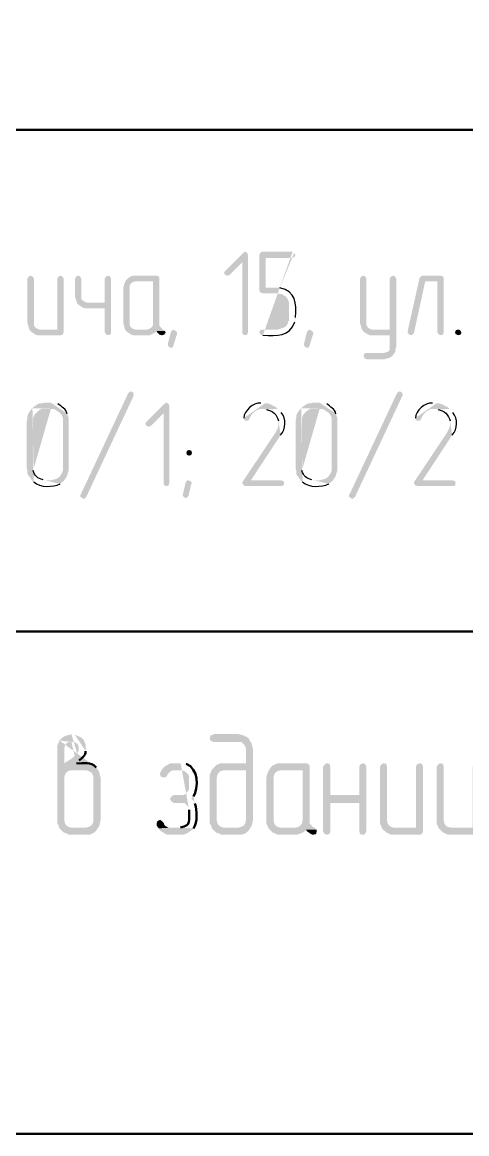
# Model space of a CAD drawing. Header units: millimetres. Extents: x -211 to 10565, y -2293 to 2244.
# Drawn here: x 5374.44 to 5387.71, y 10.02 to 43.22 of the extents above; entities that cross this region are included whole.
import ezdxf

# ---------------------------------------------------------------- set-up
doc = ezdxf.new("R2010")
doc.units = ezdxf.units.MM
doc.layers.add('PDF _Геометрия', color=7, linetype='Continuous')
doc.layers.add('PDF _Сплошная заливка', color=7, linetype='Continuous')

msp = doc.modelspace()

# ---------------------------------------------------------------- hatches: boundary and pattern name
at = {"layer": 'PDF _Сплошная заливка', "transparency": 33554559}
for points in [[(5381.097, 36.366), (5381.033, 36.324), (5380.504, 35.795), (5380.462, 35.732), (5380.504, 35.668), (5380.568, 35.647), (5380.631, 35.668), (5381.012, 36.049), (5381.181, 36.261), (5381.16, 36.324)], [(5381.181, 36.261), (5381.012, 36.049), (5381.012, 33.954), (5381.033, 33.891), (5381.097, 33.869), (5381.16, 33.891), (5381.181, 33.954)], [(5374.706, 35.647), (5374.643, 35.626), (5374.6, 35.562), (5374.6, 34.229), (5374.622, 34.166), (5374.643, 34.081), (5374.664, 34.018), (5374.96, 34.039), (5374.897, 34.06), (5374.833, 34.102), (5374.791, 34.166), (5374.791, 35.562), (5374.749, 35.626)], [(5375.595, 35.647), (5375.531, 35.626), (5375.489, 35.562), (5375.489, 34.039), (5374.96, 34.039), (5374.664, 34.018), (5374.706, 33.975), (5374.833, 33.891), (5374.897, 33.869), (5375.595, 33.869), (5375.658, 33.891), (5375.68, 33.954), (5375.68, 35.562), (5375.637, 35.626)], [(5376.124, 35.647), (5376.06, 35.626), (5376.018, 35.562), (5376.018, 35.033), (5376.039, 34.949), (5376.082, 34.822), (5376.378, 34.843), (5376.314, 34.864), (5376.251, 34.906), (5376.209, 34.949), (5376.209, 35.562), (5376.166, 35.626)], [(5377.013, 35.647), (5376.949, 35.626), (5376.907, 35.562), (5376.907, 34.843), (5376.378, 34.843), (5376.082, 34.822), (5376.124, 34.779), (5376.251, 34.695), (5376.314, 34.674), (5376.907, 34.674), (5376.907, 33.954), (5376.949, 33.891), (5377.013, 33.869), (5377.076, 33.891), (5377.097, 33.954), (5377.097, 35.562), (5377.055, 35.626)], [(5378.452, 35.647), (5377.753, 35.647), (5377.69, 35.626), (5377.563, 35.541), (5377.521, 35.478), (5378.346, 35.478), (5378.346, 34.166), (5378.303, 34.102), (5378.24, 34.06), (5378.177, 34.039), (5377.817, 34.039), (5378.642, 34.039), (5378.557, 34.123), (5378.536, 34.166), (5378.536, 35.583), (5378.515, 35.626)], [(5384.63, 35.647), (5384.567, 35.626), (5384.525, 35.562), (5384.525, 34.229), (5384.546, 34.166), (5384.567, 34.081), (5384.588, 34.039), (5384.884, 34.039), (5384.821, 34.06), (5384.757, 34.102), (5384.715, 34.166), (5384.715, 35.562), (5384.673, 35.626)], [(5385.519, 35.647), (5385.456, 35.626), (5385.413, 35.562), (5385.413, 34.039), (5384.588, 34.039), (5384.63, 33.975), (5384.757, 33.891), (5384.821, 33.869), (5385.413, 33.869), (5385.413, 33.446), (5385.371, 33.383), (5385.308, 33.362), (5385.244, 33.34), (5384.715, 33.34), (5384.652, 33.319), (5384.63, 33.256), (5384.652, 33.192), (5384.715, 33.15), (5385.244, 33.15), (5385.308, 33.171), (5385.392, 33.192), (5385.435, 33.213), (5385.498, 33.256), (5385.583, 33.383), (5385.583, 33.446), (5385.604, 33.51), (5385.604, 35.562), (5385.562, 35.626)], [(5386.937, 35.647), (5386.387, 35.647), (5386.344, 35.626), (5386.302, 35.583), (5385.942, 33.975), (5385.942, 33.954), (5385.985, 33.891), (5386.048, 33.869), (5386.091, 33.891), (5386.133, 33.933), (5386.471, 35.478), (5386.831, 35.478), (5387.022, 35.562), (5387.022, 35.583), (5387, 35.626)], [(5387.022, 35.562), (5386.831, 35.478), (5386.831, 33.954), (5386.873, 33.891), (5386.937, 33.869), (5387, 33.891), (5387.022, 33.954)], [(5377.521, 35.478), (5377.499, 35.435), (5377.478, 35.351), (5377.457, 35.287), (5377.457, 34.229), (5377.478, 34.166), (5377.499, 34.081), (5377.521, 34.018), (5377.563, 33.975), (5377.69, 33.891), (5377.753, 33.869), (5378.261, 33.869), (5378.325, 33.912), (5378.388, 33.933), (5378.452, 33.996), (5378.706, 33.996), (5378.642, 34.039), (5377.817, 34.039), (5377.753, 34.06), (5377.69, 34.102), (5377.648, 34.166), (5377.648, 35.351), (5377.69, 35.414), (5377.753, 35.456), (5377.817, 35.478), (5378.346, 35.478)], [(5378.706, 33.996), (5378.452, 33.996), (5378.473, 33.954), (5378.536, 33.891), (5378.6, 33.869), (5378.621, 33.869), (5378.684, 33.891), (5378.727, 33.954)], [(5379.065, 33.912), (5379.065, 33.954), (5379.023, 33.996), (5378.959, 34.039), (5378.917, 34.018), (5378.875, 33.954), (5378.79, 33.615), (5378.79, 33.573), (5378.811, 33.531), (5378.875, 33.489), (5378.938, 33.51), (5378.959, 33.573)], [(5383.128, 33.912), (5383.128, 33.954), (5383.086, 33.996), (5383.022, 34.039), (5382.98, 34.018), (5382.938, 33.954), (5382.853, 33.615), (5382.853, 33.573), (5382.874, 33.531), (5382.938, 33.489), (5383.001, 33.51), (5383.022, 33.573)], [(5387.466, 34.039), (5387.508, 34.018), (5387.551, 33.954), (5387.529, 33.891), (5387.466, 33.869), (5387.402, 33.891), (5387.381, 33.891), (5387.36, 33.954), (5387.381, 34.018), (5387.445, 34.039)], [(5377.774, 32.071), (5376.357, 29.045), (5376.314, 29.003), (5376.272, 28.981), (5376.209, 29.024), (5376.166, 29.066), (5376.187, 29.108), (5377.605, 32.134), (5377.626, 32.155), (5377.69, 32.198), (5377.753, 32.155), (5377.774, 32.113)], [(5385.794, 32.071), (5384.377, 29.045), (5384.334, 29.003), (5384.292, 28.981), (5384.228, 29.024), (5384.186, 29.066), (5384.207, 29.108), (5385.625, 32.134), (5385.646, 32.155), (5385.71, 32.198), (5385.773, 32.155), (5385.794, 32.113)], [(5378.748, 31.859), (5378.684, 31.817), (5378.155, 31.288), (5378.113, 31.224), (5378.155, 31.161), (5378.219, 31.14), (5378.282, 31.161), (5378.663, 31.542), (5378.833, 31.753), (5378.811, 31.817)], [(5378.833, 31.753), (5378.663, 31.542), (5378.663, 29.447), (5378.684, 29.383), (5378.748, 29.362), (5378.811, 29.383), (5378.833, 29.447)], [(5379.425, 30.441), (5379.362, 30.42), (5379.34, 30.357), (5379.362, 30.293), (5379.425, 30.272), (5379.488, 30.293), (5379.51, 30.357), (5379.488, 30.42)], [(5379.404, 29.532), (5379.362, 29.532), (5379.319, 29.468), (5379.235, 29.108), (5379.235, 29.087), (5379.256, 29.045), (5379.319, 29.003), (5379.362, 29.024), (5379.404, 29.066), (5379.488, 29.426), (5379.51, 29.447), (5379.467, 29.51)], [(5380.885, 21.956), (5380.144, 21.956), (5380.144, 21.935), (5380.06, 21.914), (5380.039, 21.829), (5380.06, 21.766), (5380.144, 21.723), (5380.97, 21.723), (5381.054, 21.66), (5381.097, 21.596), (5381.118, 21.512), (5381.118, 21.089), (5380.377, 21.089), (5380.314, 21.067), (5380.229, 21.025), (5380.102, 20.898), (5381.118, 20.877), (5381.118, 19.375), (5381.097, 19.29), (5381.054, 19.226), (5380.97, 19.184), (5380.885, 19.163), (5380.462, 19.163), (5380.102, 19.142), (5380.229, 19.015), (5380.314, 18.994), (5380.377, 18.951), (5380.991, 18.951), (5381.054, 18.972), (5381.139, 19.015), (5381.202, 19.078), (5381.287, 19.205), (5381.329, 19.375), (5381.329, 21.512), (5381.287, 21.681), (5381.245, 21.745), (5381.202, 21.829), (5381.139, 21.871), (5381.054, 21.914), (5380.991, 21.935)], [(5382.916, 21.089), (5382.07, 21.089), (5381.985, 21.046), (5381.922, 21.025), (5381.858, 20.962), (5381.816, 20.898), (5382.811, 20.877), (5382.811, 19.375), (5382.79, 19.29), (5382.747, 19.226), (5382.684, 19.184), (5382.599, 19.163), (5382.155, 19.163), (5383.17, 19.163), (5383.107, 19.184), (5383.065, 19.248), (5383.022, 19.29), (5383.022, 21.004), (5382.98, 21.067)], [(5383.53, 21.089), (5383.467, 21.046), (5383.424, 20.983), (5383.424, 19.057), (5383.467, 18.972), (5383.53, 18.951), (5383.615, 18.972), (5383.636, 19.057), (5383.636, 19.904), (5384.504, 19.904), (5383.636, 20.136), (5383.636, 20.983), (5383.615, 21.067)], [(5384.609, 21.089), (5384.525, 21.046), (5384.504, 20.983), (5384.504, 20.136), (5383.636, 20.136), (5384.504, 19.904), (5384.504, 19.057), (5384.525, 18.972), (5384.609, 18.951), (5384.673, 18.972), (5384.715, 19.057), (5384.715, 20.983), (5384.673, 21.067)], [(5385.223, 21.089), (5385.159, 21.046), (5385.117, 20.983), (5385.117, 19.29), (5385.159, 19.205), (5385.181, 19.142), (5385.54, 19.163), (5385.456, 19.184), (5385.392, 19.226), (5385.35, 19.29), (5385.329, 19.375), (5385.329, 20.983), (5385.308, 21.067)], [(5386.302, 21.089), (5386.217, 21.046), (5386.196, 20.983), (5386.196, 19.163), (5385.54, 19.163), (5385.181, 19.142), (5385.308, 19.015), (5385.371, 18.994), (5385.456, 18.951), (5386.323, 18.951), (5386.387, 18.994), (5386.408, 19.057), (5386.408, 20.983), (5386.366, 21.067)], [(5386.916, 21.089), (5386.852, 21.046), (5386.81, 20.983), (5386.81, 19.29), (5386.852, 19.205), (5386.873, 19.142), (5387.233, 19.163), (5387.149, 19.184), (5387.085, 19.226), (5387.043, 19.29), (5387.022, 19.375), (5387.022, 20.983), (5387, 21.067)], [(5387.995, 21.089), (5387.91, 21.046), (5387.889, 20.983), (5387.889, 19.163), (5387.233, 19.163), (5386.873, 19.142), (5387, 19.015), (5387.064, 18.994), (5387.149, 18.951), (5388.016, 18.951), (5388.08, 18.994), (5388.101, 19.057), (5388.101, 20.983), (5388.058, 21.067)], [(5376.695, 20.898), (5376.336, 20.877), (5376.42, 20.856), (5376.505, 20.813), (5376.547, 20.75), (5376.568, 20.665), (5376.568, 19.375), (5376.547, 19.29), (5376.505, 19.226), (5376.42, 19.184), (5376.336, 19.163), (5375.912, 19.163), (5375.553, 19.142), (5375.68, 19.015), (5375.764, 18.994), (5375.828, 18.951), (5376.441, 18.951), (5376.505, 18.972), (5376.59, 19.015), (5376.653, 19.078), (5376.738, 19.205), (5376.78, 19.375), (5376.78, 20.665), (5376.738, 20.835)], [(5378.6, 20.877), (5378.557, 20.792), (5378.557, 20.75), (5378.579, 20.686), (5378.663, 20.665), (5378.727, 20.665), (5378.769, 20.729), (5378.79, 20.771), (5378.875, 20.856), (5378.959, 20.877), (5379.171, 20.877)], [(5380.102, 20.898), (5380.081, 20.835), (5380.039, 20.75), (5380.039, 19.29), (5380.081, 19.226), (5380.102, 19.142), (5380.462, 19.163), (5380.377, 19.184), (5380.314, 19.226), (5380.271, 19.29), (5380.25, 19.375), (5380.25, 20.665), (5380.271, 20.75), (5380.314, 20.813), (5380.377, 20.856), (5380.462, 20.877), (5381.118, 20.877)], [(5381.816, 20.898), (5381.774, 20.813), (5381.753, 20.75), (5381.731, 20.665), (5381.731, 19.29), (5381.774, 19.205), (5381.795, 19.142), (5381.922, 19.015), (5381.985, 18.994), (5382.07, 18.951), (5382.62, 18.951), (5382.705, 18.972), (5382.768, 18.994), (5382.853, 19.036), (5382.916, 19.099), (5383.234, 19.099), (5383.17, 19.163), (5382.155, 19.163), (5382.07, 19.184), (5382.007, 19.226), (5381.964, 19.29), (5381.943, 19.375), (5381.943, 20.665), (5381.964, 20.75), (5382.007, 20.813), (5382.07, 20.856), (5382.155, 20.877), (5382.811, 20.877)], [(5378.557, 19.396), (5378.473, 19.353), (5378.452, 19.29), (5378.452, 19.226), (5378.515, 19.142), (5378.854, 19.163), (5378.811, 19.163), (5378.727, 19.205), (5378.684, 19.248), (5378.663, 19.311), (5378.621, 19.353)], [(5383.234, 19.099), (5382.916, 19.099), (5382.938, 19.057), (5383.001, 19.015), (5383.022, 18.994), (5383.107, 18.951), (5383.128, 18.951), (5383.213, 18.972), (5383.234, 19.057)]]:
    msp.add_hatch(color=256, dxfattribs=at).paths.add_polyline_path(points)
h = msp.add_hatch(color=256, dxfattribs=at)
h.paths.add_polyline_path([(5382.514, 36.366), (5381.605, 36.366), (5381.541, 36.324), (5381.52, 36.261), (5381.52, 35.181), (5381.562, 35.139), (5381.626, 35.118), (5382.07, 35.118), (5382.134, 35.097), (5382.197, 35.097), (5382.324, 35.012), (5382.366, 34.949), (5382.387, 34.906), (5382.409, 34.822), (5382.409, 34.335), (5382.366, 34.208), (5382.324, 34.145), (5382.26, 34.102), (5382.134, 34.06), (5382.07, 34.039), (5381.605, 34.039), (5381.541, 34.018), (5381.52, 33.954), (5381.541, 33.891), (5381.562, 33.891), (5381.626, 33.869)], flags=0)
h.paths.add_polyline_path([(5382.578, 34.271), (5382.599, 34.335), (5382.599, 34.398)], flags=0)
h.paths.add_polyline_path([(5382.134, 35.287), (5381.71, 35.287), (5381.71, 36.176), (5382.514, 36.176), (5382.578, 36.218), (5382.599, 36.261), (5382.557, 36.324)], flags=0)
h = msp.add_hatch(color=256, dxfattribs=at)
h.paths.add_polyline_path([(5374.749, 31.69), (5374.706, 31.648), (5374.622, 31.521), (5374.6, 31.457), (5374.6, 31.394), (5374.579, 31.309), (5374.579, 29.891), (5374.6, 29.828), (5374.6, 29.743), (5374.622, 29.68), (5374.664, 29.637), (5374.749, 29.51), (5374.791, 29.489)], flags=0)
h.paths.add_polyline_path([(5375.574, 29.426), (5375.616, 29.468), (5375.68, 29.51), (5375.129, 29.532), (5375.066, 29.553)], flags=0)
h.paths.add_polyline_path([(5374.77, 29.828), (5374.77, 31.394), (5374.791, 31.457), (5374.833, 31.521), (5374.918, 31.605), (5374.981, 31.648), (5375.045, 31.669), (5375.299, 31.669)], flags=0)
h = msp.add_hatch(color=256, dxfattribs=at)
h.paths.add_polyline_path([(5375.299, 31.859), (5375.129, 31.859), (5375.045, 31.838), (5374.981, 31.838), (5374.918, 31.817), (5374.791, 31.732), (5374.749, 31.69), (5375.299, 31.669), (5375.362, 31.669), (5375.426, 31.648), (5375.553, 31.563), (5375.595, 31.521), (5375.637, 31.457), (5375.658, 31.394), (5375.658, 29.828), (5375.637, 29.764), (5375.553, 29.637), (5375.489, 29.595), (5375.447, 29.574), (5375.362, 29.553), (5375.299, 29.532), (5375.129, 29.532), (5375.68, 29.51), (5375.764, 29.637), (5375.785, 29.68), (5375.807, 29.764), (5375.828, 29.828), (5375.828, 31.394), (5375.785, 31.521)], flags=0)
h.paths.add_polyline_path([(5375.51, 31.817), (5375.447, 31.838), (5375.362, 31.838)], flags=0)
h = msp.add_hatch(color=256, dxfattribs=at)
h.paths.add_polyline_path([(5382.07, 31.669), (5381.626, 31.669), (5381.668, 31.669), (5381.731, 31.648)], flags=0)
h.paths.add_polyline_path([(5382.091, 31.309), (5382.091, 31.182), (5382.07, 31.097), (5382.007, 30.97), (5381.033, 29.51), (5381.012, 29.468), (5381.012, 29.447), (5381.054, 29.383), (5381.118, 29.362), (5382.176, 29.362), (5382.239, 29.383), (5382.26, 29.447), (5382.239, 29.51), (5382.176, 29.532), (5381.266, 29.532), (5382.155, 30.886)], flags=0)
h.paths.add_polyline_path([(5382.176, 31.563), (5382.134, 31.626)], flags=0)
h = msp.add_hatch(color=256, dxfattribs=at)
h.paths.add_polyline_path([(5381.605, 31.859), (5381.562, 31.838)], flags=0)
h.paths.add_polyline_path([(5381.054, 31.394), (5381.076, 31.33), (5381.139, 31.309), (5381.202, 31.33), (5381.266, 31.457), (5381.308, 31.521), (5381.393, 31.605), (5381.414, 31.605), (5381.478, 31.648), (5381.541, 31.669), (5382.07, 31.669), (5382.007, 31.732), (5381.943, 31.753), (5381.88, 31.796), (5381.816, 31.817), (5381.753, 31.838), (5381.689, 31.838)], flags=0)
h = msp.add_hatch(color=256, dxfattribs=at)
h.paths.add_polyline_path([(5382.768, 31.69), (5382.726, 31.648), (5382.641, 31.521), (5382.62, 31.457), (5382.62, 31.394), (5382.599, 31.309), (5382.599, 29.891), (5382.62, 29.828), (5382.62, 29.743), (5382.641, 29.68), (5382.684, 29.637), (5382.768, 29.51), (5382.811, 29.489)], flags=0)
h.paths.add_polyline_path([(5383.594, 29.426), (5383.636, 29.468), (5383.699, 29.51), (5383.149, 29.532), (5383.086, 29.553)], flags=0)
h.paths.add_polyline_path([(5382.79, 29.828), (5382.79, 31.394), (5382.811, 31.457), (5382.853, 31.521), (5382.938, 31.605), (5383.001, 31.648), (5383.065, 31.669), (5383.319, 31.669)], flags=0)
h = msp.add_hatch(color=256, dxfattribs=at)
h.paths.add_polyline_path([(5383.319, 31.859), (5383.149, 31.859), (5383.065, 31.838), (5383.001, 31.838), (5382.938, 31.817), (5382.811, 31.732), (5382.768, 31.69), (5383.319, 31.669), (5383.382, 31.669), (5383.445, 31.648), (5383.572, 31.563), (5383.615, 31.521), (5383.657, 31.457), (5383.678, 31.394), (5383.678, 29.828), (5383.657, 29.764), (5383.572, 29.637), (5383.509, 29.595), (5383.467, 29.574), (5383.382, 29.553), (5383.319, 29.532), (5383.149, 29.532), (5383.699, 29.51), (5383.784, 29.637), (5383.805, 29.68), (5383.826, 29.764), (5383.848, 29.828), (5383.848, 31.394), (5383.805, 31.521)], flags=0)
h.paths.add_polyline_path([(5383.53, 31.817), (5383.467, 31.838), (5383.382, 31.838)], flags=0)
h = msp.add_hatch(color=256, dxfattribs=at)
h.paths.add_polyline_path([(5387.191, 31.669), (5386.747, 31.669), (5386.789, 31.669), (5386.852, 31.648)], flags=0)
h.paths.add_polyline_path([(5387.212, 31.309), (5387.212, 31.182), (5387.191, 31.097), (5387.127, 30.97), (5386.154, 29.51), (5386.133, 29.468), (5386.133, 29.447), (5386.175, 29.383), (5386.239, 29.362), (5387.297, 29.362), (5387.36, 29.383), (5387.381, 29.447), (5387.36, 29.51), (5387.297, 29.532), (5386.387, 29.532), (5387.276, 30.886)], flags=0)
h.paths.add_polyline_path([(5387.297, 31.563), (5387.254, 31.626)], flags=0)
h = msp.add_hatch(color=256, dxfattribs=at)
h.paths.add_polyline_path([(5386.725, 31.859), (5386.683, 31.838)], flags=0)
h.paths.add_polyline_path([(5386.175, 31.394), (5386.196, 31.33), (5386.26, 31.309), (5386.323, 31.33), (5386.387, 31.457), (5386.429, 31.521), (5386.514, 31.605), (5386.535, 31.605), (5386.598, 31.648), (5386.662, 31.669), (5387.191, 31.669), (5387.127, 31.732), (5387.064, 31.753), (5387, 31.796), (5386.937, 31.817), (5386.873, 31.838), (5386.81, 31.838)], flags=0)
h = msp.add_hatch(color=256, dxfattribs=at)
h.paths.add_polyline_path([(5375.912, 21.956), (5375.849, 21.935), (5375.764, 21.914), (5375.701, 21.893), (5375.616, 21.829), (5375.553, 21.766), (5375.912, 21.723), (5375.997, 21.723), (5376.06, 21.681), (5376.082, 21.681), (5376.124, 21.596), (5376.124, 21.448), (5376.082, 21.385), (5375.934, 21.237), (5375.87, 21.194), (5375.701, 21.089), (5376.06, 21.089), (5376.145, 21.173)], flags=0)
h.paths.add_polyline_path([(5376.336, 21.448), (5376.336, 21.639), (5376.314, 21.702), (5376.272, 21.787), (5376.209, 21.85), (5376.166, 21.871), (5376.082, 21.914), (5376.018, 21.935)], flags=0)
h = msp.add_hatch(color=256, dxfattribs=at)
h.paths.add_polyline_path([(5375.553, 21.766), (5375.531, 21.702), (5375.489, 21.618), (5375.489, 19.29), (5375.531, 19.226), (5375.553, 19.142), (5375.912, 19.163), (5375.828, 19.184), (5375.764, 19.226), (5375.722, 19.29), (5375.701, 19.375), (5375.701, 20.665), (5375.722, 20.75), (5375.764, 20.813), (5375.828, 20.856), (5375.912, 20.877), (5376.336, 20.877), (5376.695, 20.898), (5376.653, 20.962)], flags=0)
h.paths.add_polyline_path([(5376.06, 21.089), (5375.701, 21.089), (5375.701, 21.533), (5375.722, 21.618), (5375.764, 21.681), (5375.828, 21.723), (5375.912, 21.723)], flags=0)
h = msp.add_hatch(color=256, dxfattribs=at)
h.paths.add_polyline_path([(5379.171, 21.089), (5378.875, 21.089), (5378.79, 21.046), (5378.727, 21.004), (5378.706, 21.004), (5378.642, 20.94), (5378.6, 20.877), (5379.192, 20.877), (5379.277, 20.856), (5379.34, 20.813), (5379.404, 20.75), (5379.425, 20.665), (5379.425, 20.348), (5379.404, 20.263), (5379.34, 20.2), (5379.34, 20.179), (5379.256, 20.136), (5378.959, 20.136), (5378.896, 20.094), (5378.854, 20.031), (5378.896, 19.946), (5378.959, 19.904), (5379.277, 19.904), (5379.404, 19.777), (5379.425, 19.692)], flags=0)
h.paths.add_polyline_path([(5379.171, 19.163), (5378.854, 19.163), (5378.515, 19.142), (5378.557, 19.078), (5378.684, 18.994), (5378.769, 18.951), (5379.256, 18.951), (5379.362, 18.994), (5379.488, 19.078), (5379.552, 19.142)], flags=0)
h.paths.add_polyline_path([(5379.594, 19.882), (5379.552, 19.967), (5379.488, 20.031), (5379.552, 20.094)], flags=0)
h.paths.add_polyline_path([(5379.34, 21.067), (5379.256, 21.089)], flags=0)

# ---------------------------------------------------------------- linework, layer by layer
at = {"layer": 'PDF _Геометрия', "lineweight": 50}
for points in [[(5045.154, 10.022), (5045.154, 296.936), (5440.219, 296.936), (5440.219, 10.022)], [(5255.277, 10.022), (5255.277, 64.996), (5440.219, 64.996), (5440.219, 10.022)]]:
    msp.add_lwpolyline(points, close=True, dxfattribs=at)
for points in [[(5255.277, 40.006), (5320.26, 40.006), (5440.219, 40.006)], [(5320.26, 25.024), (5440.219, 25.024)]]:
    msp.add_lwpolyline(points, dxfattribs=at)
at = {"layer": 'PDF _Геометрия', "lineweight": 25}
for points in [[(5382.599, 34.398), (5382.631, 34.826), (5382.606, 35.176), (5382.134, 35.287)], [(5381.626, 33.869), (5382.056, 33.845), (5382.422, 33.816), (5382.578, 34.271)], [(5375.785, 31.521), (5375.759, 31.666), (5375.613, 31.732), (5375.51, 31.817)], [(5381.562, 31.838), (5381.327, 31.866), (5381.074, 31.613), (5381.054, 31.394)], [(5381.731, 31.648), (5381.898, 31.623), (5382.063, 31.488), (5382.091, 31.309)], [(5382.155, 30.886), (5382.316, 31.072), (5382.33, 31.366), (5382.176, 31.563)], [(5383.805, 31.521), (5383.778, 31.666), (5383.633, 31.732), (5383.53, 31.817)], [(5386.683, 31.838), (5386.447, 31.866), (5386.195, 31.613), (5386.175, 31.394)], [(5386.852, 31.648), (5387.018, 31.623), (5387.184, 31.488), (5387.212, 31.309)], [(5387.276, 30.886), (5387.437, 31.072), (5387.45, 31.366), (5387.297, 31.563)], [(5375.066, 29.553), (5374.906, 29.583), (5374.816, 29.674), (5374.77, 29.828)], [(5383.086, 29.553), (5382.926, 29.583), (5382.836, 29.674), (5382.79, 29.828)], [(5374.791, 29.489), (5374.988, 29.307), (5375.344, 29.332), (5375.574, 29.426)], [(5382.811, 29.489), (5383.008, 29.307), (5383.363, 29.332), (5383.594, 29.426)]]:
    msp.add_open_spline(points, degree=3, dxfattribs=at)
at = {"layer": 'PDF _Геометрия', "lineweight": 50}
for points in [[(5376.145, 21.173), (5376.222, 21.248), (5376.354, 21.322), (5376.336, 21.448)], [(5376.653, 20.962), (5376.501, 21.162), (5376.272, 21.061), (5376.06, 21.089)], [(5379.552, 20.094), (5379.713, 20.352), (5379.705, 20.931), (5379.34, 21.067)], [(5379.425, 19.692), (5379.407, 19.376), (5379.514, 19.238), (5379.171, 19.163)], [(5379.552, 19.142), (5379.676, 19.34), (5379.673, 19.669), (5379.594, 19.882)]]:
    msp.add_open_spline(points, degree=3, dxfattribs=at)

doc.saveas('drawing.dxf')
